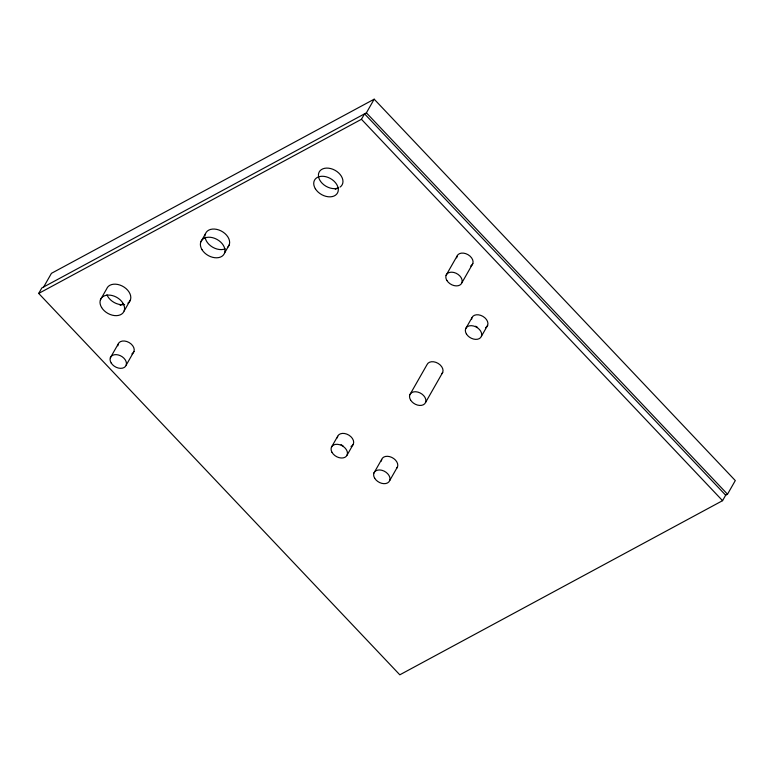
<?xml version="1.0" encoding="UTF-8"?>
<svg xmlns="http://www.w3.org/2000/svg" width="774" height="774" viewBox="0 0 774 774"><rect width="100%" height="100%" fill="white"/><g stroke="black" fill="none" stroke-linecap="round" stroke-linejoin="round"><path stroke-width="1.16" d="M38.7 293.433L41.815 287.967L366.402 112.84L374.19 99.188L735.3 480.567L727.512 494.218L725.673 495.215L722.558 500.672L399.81 674.812L38.7 293.433L361.448 119.293L364.564 113.836L725.673 495.215M43.663 286.98L51.442 273.328L374.19 99.188M100.436 299.78L106.667 288.857A13.158 9.172 29.7 0 1 124.256 287.212A13.158 9.172 29.7 0 1 127.903 303.156M124.159 310.954L130.39 300.031M110.314 357.849L118.103 344.198M126.201 365.115L133.989 351.464M200.814 241.923L205.487 233.738M224.537 253.098L229.21 244.903M331.446 447.198L337.677 436.275M446.066 275.341L456.97 256.233M347.081 455.112L353.312 444.189M461.914 282.733L472.808 263.615M409.862 394.73L426.987 364.699A8.766 6.115 29.7 0 1 438.2 363.441A8.766 6.115 29.7 0 1 441.819 373.765M373.9 473.088L381.679 459.437M465.619 328.786L471.85 317.872M425.565 402.461L442.699 372.429M389.719 480.528L397.507 466.867M481.428 336.255L487.659 325.332M120.144 305.401L123.308 303.698M335.287 189.32L338.451 187.618M366.402 112.84L727.512 494.218M361.448 119.293L722.558 500.672M318.395 175.214A13.158 9.172 29.7 0 1 334.949 170.251A13.158 9.172 29.7 0 1 340.067 187.085M338.548 187.908A13.158 9.172 29.7 0 1 325.931 186.215A13.158 9.172 29.7 0 1 318.433 176.075M225.215 248.851A13.158 9.172 29.7 0 1 212.589 247.158A13.158 9.172 29.7 0 1 205.091 237.028M205.1 235.325A13.158 9.172 29.7 0 1 221.103 230.933A13.158 9.172 29.7 0 1 227.972 246.954M124.624 304.501A13.158 9.172 29.7 0 1 106.957 294.826M456.699 257.858A8.766 6.115 29.7 0 1 468.018 254.675A8.766 6.115 29.7 0 1 470.698 266.014M471.56 319.488A8.766 6.115 29.7 0 1 482.937 316.382A8.766 6.115 29.7 0 1 485.511 327.712M477.587 327.363A8.766 6.115 29.7 0 1 475.613 326.193M337.309 437.861A8.766 6.115 29.7 0 1 348.968 435.191A8.766 6.115 29.7 0 1 351.028 446.463M343.017 445.843A8.766 6.115 29.7 0 1 341.082 444.624M381.398 461.062A8.766 6.115 29.7 0 1 391.741 457.386A8.766 6.115 29.7 0 1 396.685 468.241M117.851 345.833A8.766 6.115 29.7 0 1 129.094 342.534A8.766 6.115 29.7 0 1 131.909 353.882M315.337 188.721A13.158 9.172 29.7 0 0 336.632 194.197A13.158 9.172 29.7 0 0 326.077 176.762A13.158 9.172 29.7 0 0 315.337 188.721M201.995 249.673A13.158 9.172 29.7 0 0 223.299 255.149A13.158 9.172 29.7 0 0 212.734 237.715A13.158 9.172 29.7 0 0 201.995 249.673M101.617 307.53A13.158 9.172 29.7 0 0 122.921 312.996A13.158 9.172 29.7 0 0 112.356 295.571A13.158 9.172 29.7 0 0 101.617 307.53M446.898 280.517A8.766 6.115 29.7 0 0 461.091 284.097A8.766 6.115 29.7 0 0 453.98 272.496A8.766 6.115 29.7 0 0 446.898 280.517M466.403 333.952A8.766 6.115 29.7 0 0 480.596 337.619A8.766 6.115 29.7 0 0 473.572 325.999A8.766 6.115 29.7 0 0 466.403 333.952M410.501 399.877A8.766 6.115 29.7 0 0 424.684 403.796A8.766 6.115 29.7 0 0 417.95 392.118A8.766 6.115 29.7 0 0 410.501 399.877M331.988 452.326A8.766 6.115 29.7 0 0 346.172 456.428A8.766 6.115 29.7 0 0 339.631 444.711A8.766 6.115 29.7 0 0 331.988 452.326M374.693 478.255A8.766 6.115 29.7 0 0 388.896 481.892A8.766 6.115 29.7 0 0 381.834 470.273A8.766 6.115 29.7 0 0 374.693 478.255M111.204 363.035A8.766 6.115 29.7 0 0 125.398 366.499A8.766 6.115 29.7 0 0 118.161 354.918A8.766 6.115 29.7 0 0 111.204 363.035"/></g></svg>
